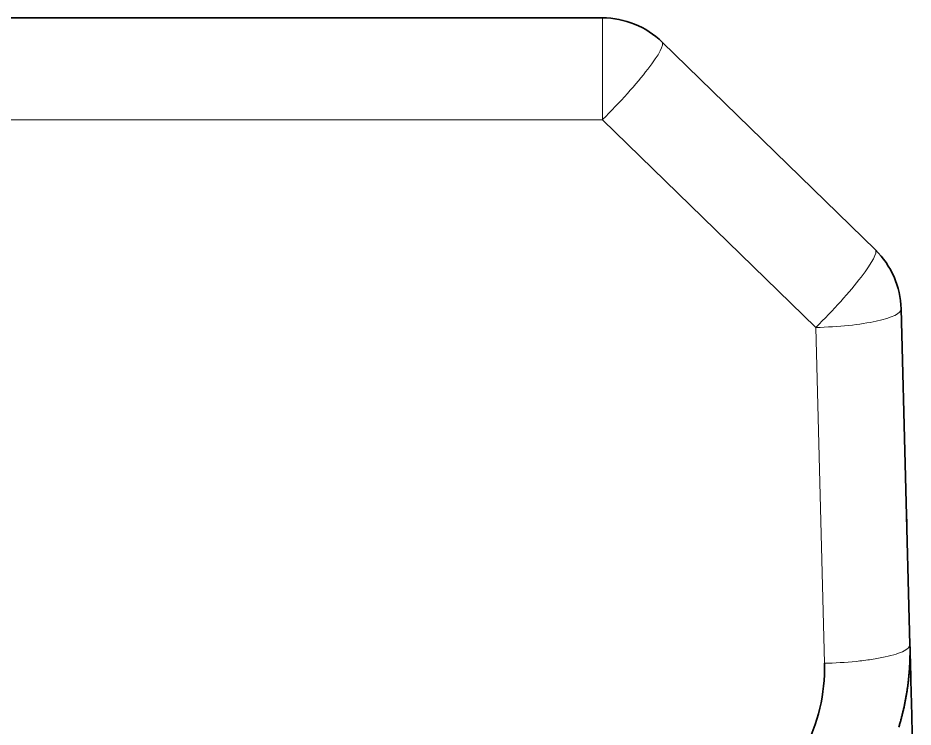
# Model space of a CAD drawing. Header units: inches. Extents: x -1096 to 3103, y -191 to 3207.
# Drawn here: x 1772.23 to 1793.18, y 3190.24 to 3206.84 of the extents above; entities that cross this region are included whole.
import ezdxf

# ---------------------------------------------------------------- set-up
doc = ezdxf.new("R2010")
doc.units = ezdxf.units.IN

msp = doc.modelspace()

# ---------------------------------------------------------------- linework, layer by layer
at = {"lineweight": 35}
for p, q in [((1785.908, 3206.841), (1755.305, 3206.841)), ((1787.303, 3206.273), (1792.295, 3201.41)), ((1792.899, 3200.03), (1793.105, 3192.171)), ((1793.028, 3195.108), (1793.029, 3195.048))]:
    msp.add_line(p, q, dxfattribs=at)
at = {"lineweight": 13}
for p, q in [((1785.908, 3206.841), (1785.908, 3204.459)), ((1755.305, 3204.459), (1785.908, 3204.459)), ((1790.9, 3199.596), (1785.908, 3204.459)), ((1791.105, 3191.737), (1790.9, 3199.596))]:
    msp.add_line(p, q, dxfattribs=at)
at = {"lineweight": 35}
for centre, start, end in [((1785.908, 3204.841), 45.75, 90), ((1790.9, 3199.977), 1.5, 45.75)]:
    msp.add_arc(centre, 2, start, end, dxfattribs=at)
at = {"lineweight": 13}
for centre, major_axis, ratio, start_param in [((1785.908, 3204.841), (-1.396, -1.433), 0.134406, 1.43369), ((1790.9, 3199.977), (-1.396, -1.433), 0.134406, 1.43369), ((1790.9, 3199.977), (-1.999, -0.052), 0.190746, 1.565802)]:
    msp.add_ellipse(centre, major_axis=major_axis, ratio=ratio, start_param=start_param, end_param=3.141593, dxfattribs=at)
msp.add_open_spline([(1793.105, 3192.171), (1793.106, 3192.126), (1793.043, 3192.052), (1792.795, 3191.953), (1792.533, 3191.884), (1792.209, 3191.825), (1791.724, 3191.765), (1791.342, 3191.743), (1791.105, 3191.737)], degree=3, knots=[0, 0, 0, 0, 0.25, 0.375, 0.500001, 0.625001, 0.750001, 1, 1, 1, 1], dxfattribs=at)
at = {"lineweight": 35}
for points, knots in [([(1793.105, 3192.171), (1793.105, 3192.158), (1793.106, 3192.131), (1793.106, 3192.09), (1793.107, 3192.049), (1793.107, 3192.008), (1793.107, 3191.967), (1793.106, 3191.926), (1793.105, 3191.885), (1793.104, 3191.844), (1793.103, 3191.803), (1793.102, 3191.761), (1793.1, 3191.72), (1793.098, 3191.678), (1793.095, 3191.637), (1793.092, 3191.595), (1793.089, 3191.553), (1793.086, 3191.511), (1793.082, 3191.47), (1793.078, 3191.428), (1793.074, 3191.386), (1793.07, 3191.344), (1793.065, 3191.301), (1793.06, 3191.259), (1793.055, 3191.217), (1793.049, 3191.175), (1793.043, 3191.133), (1793.037, 3191.091), (1793.03, 3191.048), (1793.023, 3191.006), (1793.016, 3190.964), (1793.008, 3190.921), (1793, 3190.879), (1792.992, 3190.837), (1792.984, 3190.794), (1792.975, 3190.752), (1792.966, 3190.709), (1792.957, 3190.667), (1792.947, 3190.625), (1792.937, 3190.582), (1792.926, 3190.54), (1792.916, 3190.498), (1792.905, 3190.455), (1792.893, 3190.413), (1792.882, 3190.371), (1792.87, 3190.328), (1792.857, 3190.286), (1792.849, 3190.258), (1792.845, 3190.244), (1792.845, 3190.244)], [0, 0, 0, 0, 0.020785, 0.04162, 0.062504, 0.083438, 0.104419, 0.125449, 0.146525, 0.167648, 0.188817, 0.210032, 0.231291, 0.252595, 0.273942, 0.295332, 0.316766, 0.338241, 0.359758, 0.381316, 0.402915, 0.424554, 0.446233, 0.467951, 0.489707, 0.511502, 0.533335, 0.555206, 0.577113, 0.599058, 0.621038, 0.643055, 0.665107, 0.687194, 0.709316, 0.731473, 0.753664, 0.775889, 0.798148, 0.820441, 0.842766, 0.865125, 0.887516, 0.90994, 0.932397, 0.954885, 0.977406, 0.999959, 1, 1, 1, 1]), ([(1793.105, 3192.171), (1793.118, 3191.672), (1793.137, 3190.936), (1793.159, 3190.099), (1793.17, 3189.695), (1793.174, 3189.523), (1793.177, 3189.422), (1793.178, 3189.372), (1793.178, 3189.362)], [0, 0, 0, 0, 0.496997, 0.748496, 0.874245, 0.93712, 0.968557, 1, 1, 1, 1])]:
    msp.add_open_spline(points, degree=3, knots=knots, dxfattribs=at)
msp.add_open_spline([(1788.261, 3187.715), (1788.599, 3187.824), (1789.225, 3188.121), (1790.046, 3188.806), (1790.662, 3189.672), (1791.04, 3190.678), (1791.115, 3191.376), (1791.105, 3191.737)], degree=3, dxfattribs=at)

doc.saveas('drawing.dxf')
